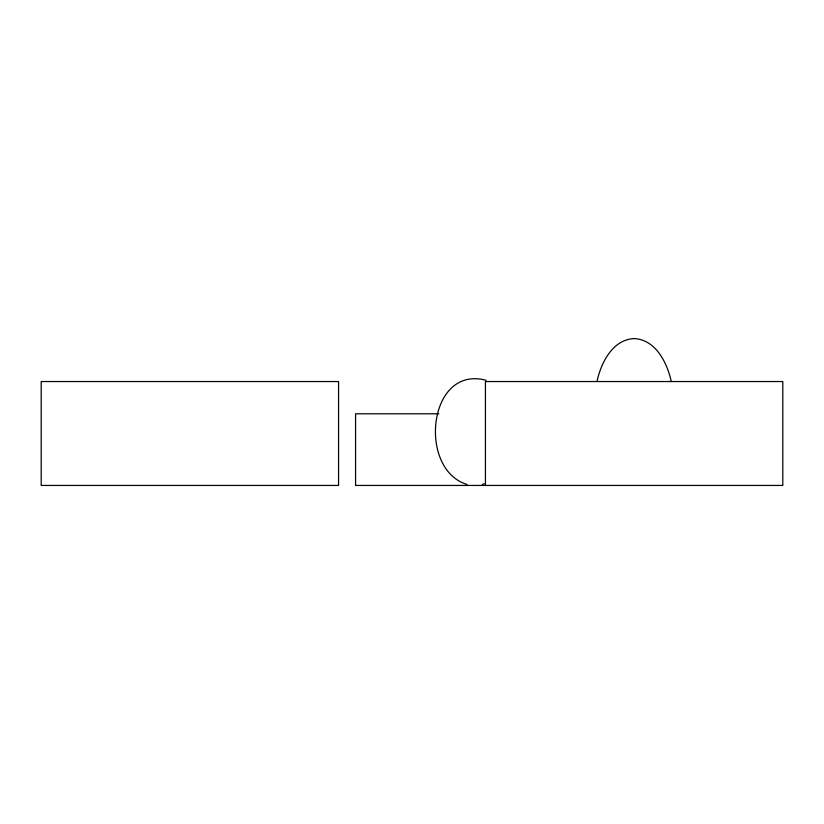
<?xml version="1.0" encoding="UTF-8"?>
<svg xmlns="http://www.w3.org/2000/svg" width="824" height="824" viewBox="0 0 824 824"><rect width="100%" height="100%" fill="white"/><g stroke="black" fill="none" stroke-linecap="round" stroke-linejoin="round"><path stroke-width="1.24" d="M596.967 381.543C601.036 362.921 612.366 339.684 634.12 338.561C655.873 339.684 667.213 362.921 671.272 381.543M482.38 484.409L484.265 483.822M438.832 413.792L355.577 413.792L355.577 485.439L782.8 485.439L782.8 381.543L485.439 381.543L485.439 485.439M467.012 484.409C417.624 469.69 427.79 364.661 486.129 380.286M338.561 381.543L41.2 381.543L41.2 485.439L338.561 485.439L338.561 381.543"/></g></svg>
